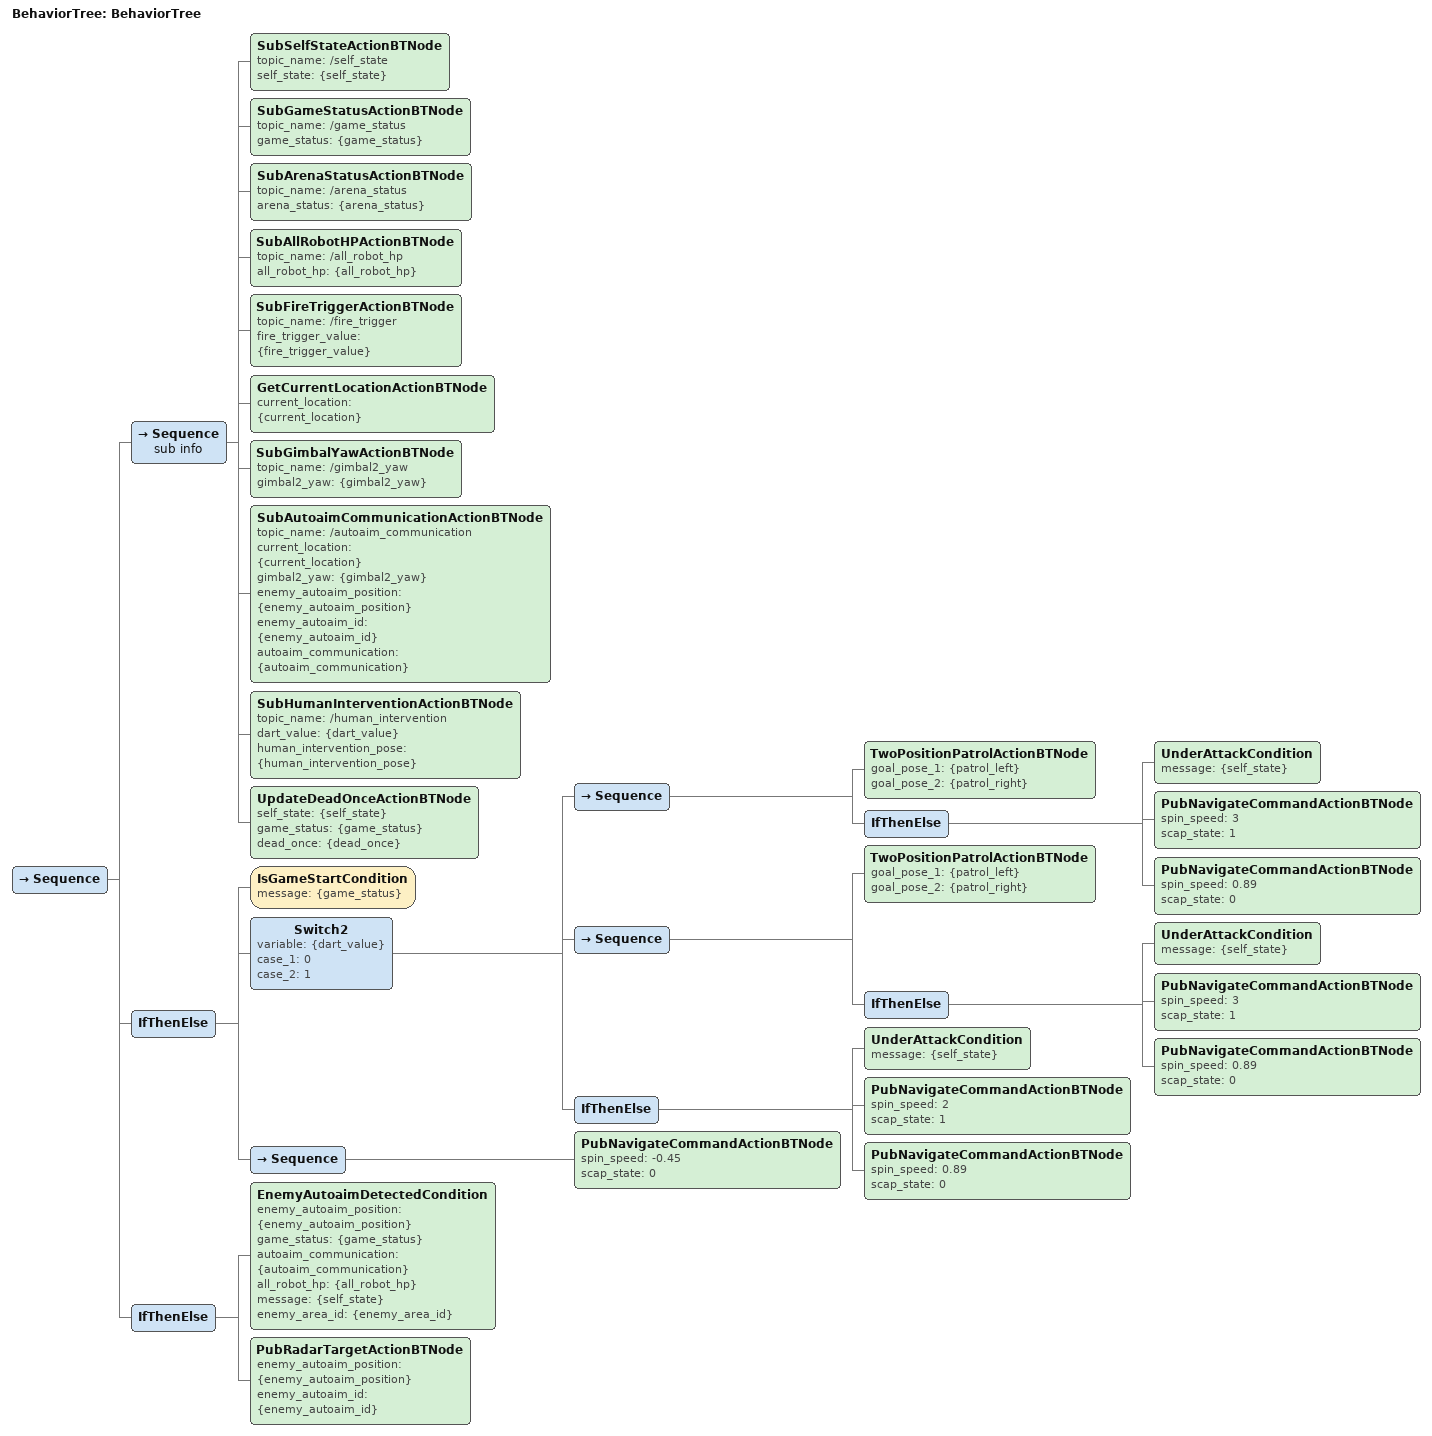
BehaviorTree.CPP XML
<?xml version="1.0" encoding="UTF-8"?>
<root BTCPP_format="4"
    main_tree_to_execute="BehaviorTree">
    <BehaviorTree ID="BehaviorTree">
        <!-- 飞镖-->
        <Sequence>
            <Sequence name="sub info">
                <SubSelfStateActionBTNode topic_name="/self_state"
                    self_state="{self_state}" />
                <SubGameStatusActionBTNode topic_name="/game_status"
                    game_status="{game_status}" />
                <SubArenaStatusActionBTNode topic_name="/arena_status"
                    arena_status="{arena_status}" />
                <SubAllRobotHPActionBTNode topic_name="/all_robot_hp"
                    all_robot_hp="{all_robot_hp}" />
                <SubFireTriggerActionBTNode
                    topic_name="/fire_trigger"
                    fire_trigger_value="{fire_trigger_value}" />
                <GetCurrentLocationActionBTNode current_location="{current_location}" />
                <SubGimbalYawActionBTNode topic_name="/gimbal2_yaw"
                    gimbal2_yaw="{gimbal2_yaw}" />
                <SubAutoaimCommunicationActionBTNode topic_name="/autoaim_communication"
                    current_location="{current_location}"
                    gimbal2_yaw="{gimbal2_yaw}"
                    enemy_autoaim_position="{enemy_autoaim_position}"
                    enemy_autoaim_id="{enemy_autoaim_id}"
                    autoaim_communication="{autoaim_communication}" />
                <SubHumanInterventionActionBTNode topic_name="/human_intervention"
                    dart_value="{dart_value}"
                    human_intervention_pose="{human_intervention_pose}" />
                <UpdateDeadOnceActionBTNode
                    self_state="{self_state}"
                    game_status="{game_status}"
                    dead_once="{dead_once}" />
            </Sequence>
            <IfThenElse>
                <IsGameStartCondition message="{game_status}" />

                <Switch2 variable="{dart_value}" case_1="0" case_2="1">
                    <!-- dart == 0 begin-->
                    <Sequence>
                        <TwoPositionPatrolActionBTNode
                            goal_pose_1="{patrol_left}"
                            goal_pose_2="{patrol_right}" />
                        <IfThenElse>
                            <UnderAttackCondition message="{self_state}" />
                            <PubNavigateCommandActionBTNode spin_speed="3"
                                scap_state="1" />
                            <PubNavigateCommandActionBTNode
                                spin_speed="0.89"
                                scap_state="0" />
                        </IfThenElse>
                    </Sequence>

                    <!-- dart == 0 end-->

                    <!-- dart == 1 begin-->
                    <Sequence>
                        <TwoPositionPatrolActionBTNode
                            goal_pose_1="{patrol_left}"
                            goal_pose_2="{patrol_right}" />
                        <IfThenElse>
                            <UnderAttackCondition message="{self_state}" />
                            <PubNavigateCommandActionBTNode spin_speed="3"
                                scap_state="1" />
                            <PubNavigateCommandActionBTNode
                                spin_speed="0.89"
                                scap_state="0" />
                        </IfThenElse>
                    </Sequence>
                    <!-- dart == 1 end-->

                    <!-- dart == 2 begin-->

                    <IfThenElse>
                        <UnderAttackCondition message="{self_state}" />
                        <PubNavigateCommandActionBTNode spin_speed="2"
                            scap_state="1" />
                        <PubNavigateCommandActionBTNode
                            spin_speed="0.89"
                            scap_state="0" />
                    </IfThenElse>
                    <!-- dart == 2 end-->
                </Switch2>

                <!-- ===============GAME NOT START begin================-->

                <Sequence>
                    <PubNavigateCommandActionBTNode spin_speed="-0.45" scap_state="0" />
                </Sequence>

                <!-- ===============GAME NOT START end================-->

            </IfThenElse>
            <!--===============Pub Rardar Target==============-->
            <IfThenElse>
                <EnemyAutoaimDetectedCondition
                    enemy_autoaim_position="{enemy_autoaim_position}"
                    game_status="{game_status}"
                    autoaim_communication="{autoaim_communication}"
                    all_robot_hp="{all_robot_hp}"
                    message="{self_state}"
                    enemy_area_id="{enemy_area_id}" />
                <PubRadarTargetActionBTNode enemy_autoaim_position="{enemy_autoaim_position}"
                    enemy_autoaim_id="{enemy_autoaim_id}" />
            </IfThenElse>
        </Sequence>
    </BehaviorTree>
</root>
